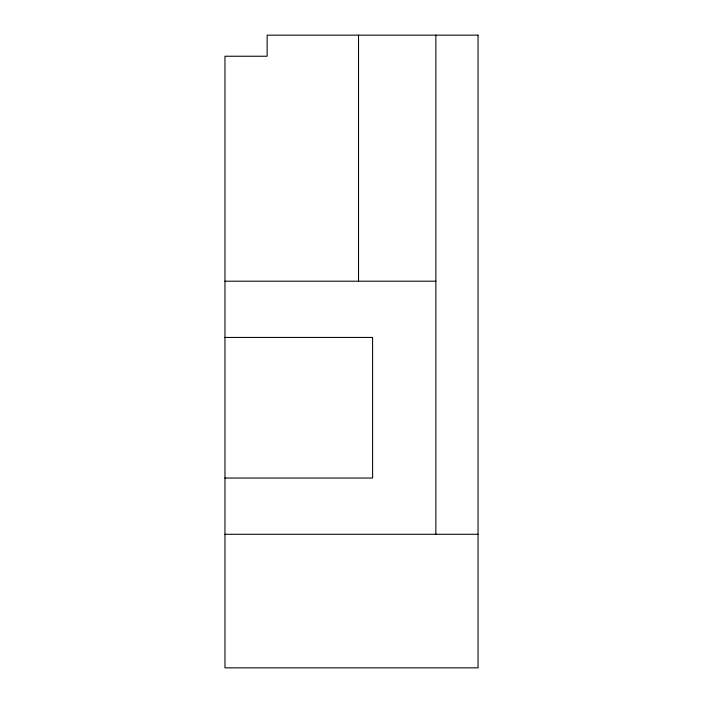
<?xml version="1.0" encoding="UTF-8"?>
<svg xmlns="http://www.w3.org/2000/svg" width="703" height="703" viewBox="0 0 703 703"><rect width="100%" height="100%" fill="white"/><g stroke="black" fill="none" stroke-linecap="round" stroke-linejoin="round"><path stroke-width="1.05" d="M224.96 281.2L435.86 281.2M224.96 337.44L372.59 337.44L372.59 478.04L224.96 478.04M224.96 534.28L478.04 534.28M435.86 35.15L435.86 534.28M358.53 35.15L358.53 281.2M478.04 35.15L267.14 35.15L267.14 56.24L224.96 56.24L224.96 667.85L478.04 667.85L478.04 35.15"/></g></svg>
